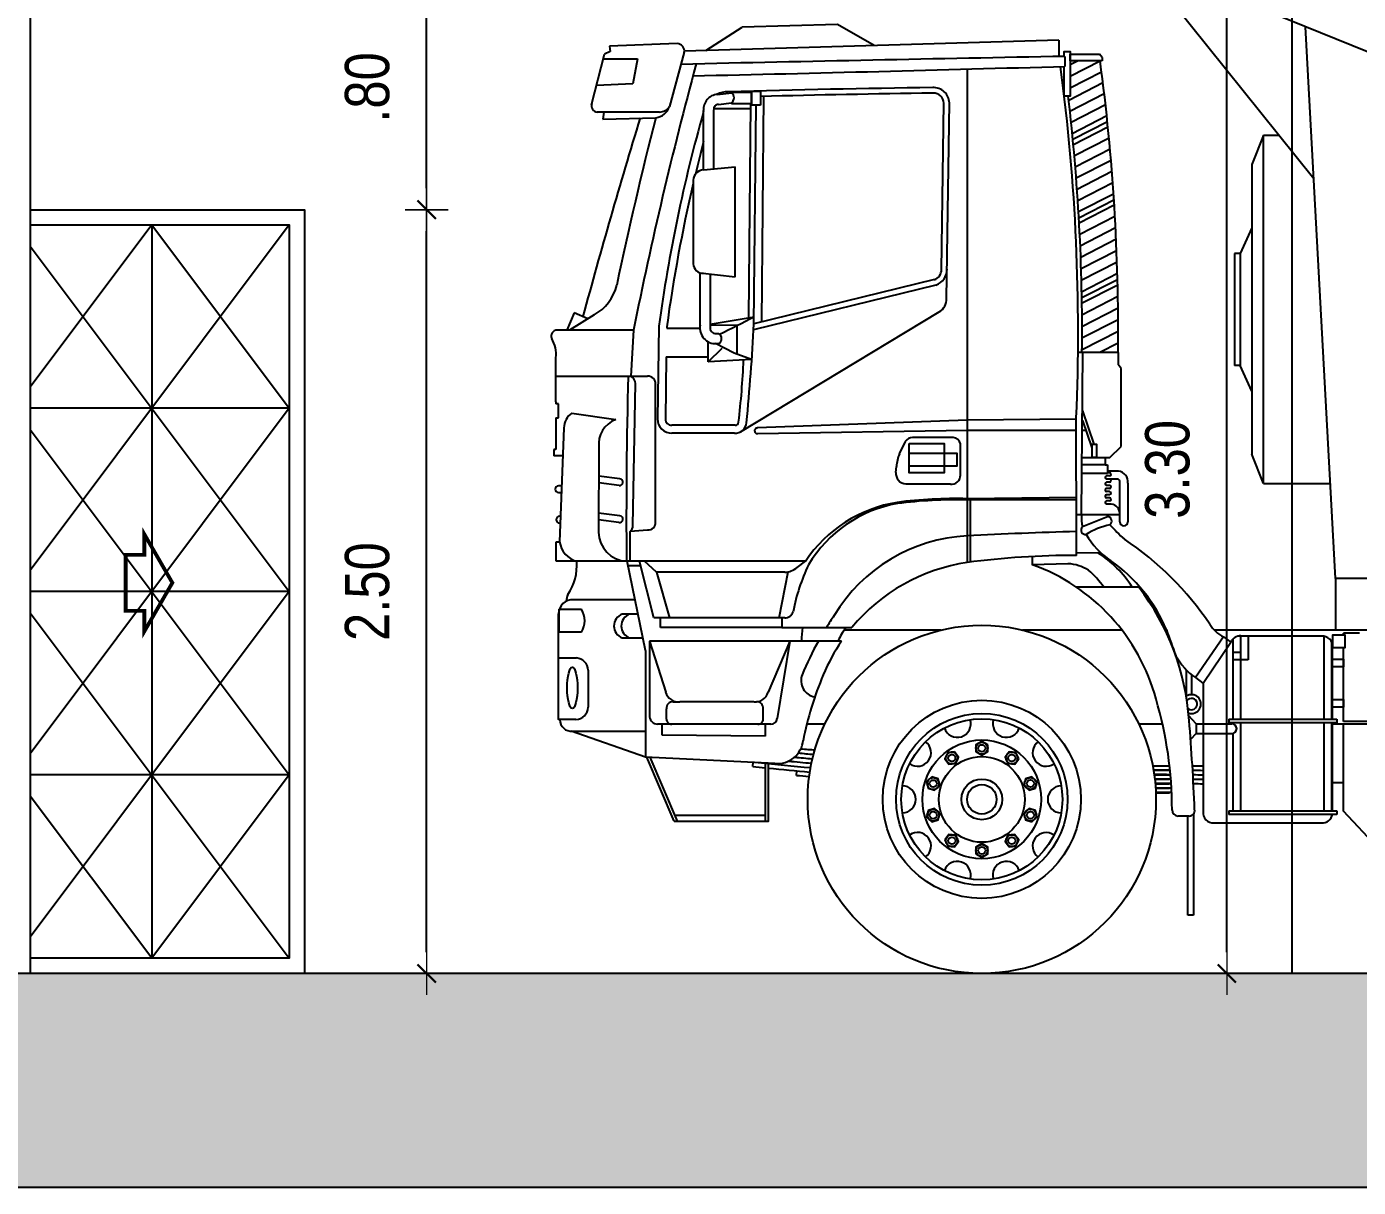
# Model space of a CAD drawing. Header units: millimetres. Extents: x 1170 to 1315, y 90 to 135.
# Drawn here: x 1196.457 to 1200.815, y 94.405 to 98.204 of the extents above; entities that cross this region are included whole.
import ezdxf

# ---------------------------------------------------------------- set-up
doc = ezdxf.new("R2010")
doc.units = ezdxf.units.MM
doc.header["$LTSCALE"] = 20
doc.header["$MEASUREMENT"] = 0
doc.layers.get('0').update_dxf_attribs({"linetype": 'CONTINUOUS'})
doc.layers.get('DEFPOINTS').update_dxf_attribs({"linetype": 'CONTINUOUS'})
doc.layers.add('camion', color=7, linetype='CONTINUOUS')
doc.layers.add('COTA', color=7, linetype='CONTINUOUS')
for name, color, linetype, lineweight in [('E-Lay-9', 9, 'CONTINUOUS', 9), ('E-Pen-C', 4, 'CONTINUOUS', 15), ('E-Pen-G', 3, 'CONTINUOUS', 30)]:
    doc.layers.add(name, color=color, linetype=linetype, lineweight=lineweight)
doc.styles.add('F2', font='ARIALN.TTF')
doc.dimstyles.new('DIMENSION-1', dxfattribs={"dimtxt": 0.145, "dimasz": 0.07, "dimexe": 1, "dimexo": 0, "dimgap": 0.12, "dimtad": 1, "dimzin": 7, "dimdsep": 46, "dimtxsty": 'F2', "dimblk1": 'TRACO', "dimblk2": 'TRACO', "dimsah": 1, "dimcen": 1, "dimse1": 1, "dimse2": 1, "dimclrd": 4, "dimclre": 256, "dimclrt": 4, "dimadec": 8, "dimazin": 0, "dimtfac": 1, "dimtix": 1, "dimtmove": 2, "dimatfit": 3, "dimldrblk": 'TRACO', "dimfxl": 1, "dimtolj": 1, "dimtzin": 0, "dimarcsym": 0})

# ---------------------------------------------------------------- blocks, each defined once
blk = doc.blocks.new('TRACO')
at = {"layer": 'E-Pen-C'}
for p, q in [((0, 1), (0, -1)), ((-1, 0), (1, 0))]:
    blk.add_line(p, q, dxfattribs=at)
at = {"layer": 'E-Pen-G'}
blk.add_line((-0.424, -0.424), (0.424, 0.424), dxfattribs=at)
blk = doc.blocks.new('*D417')
at = {"layer": 'COTA', "color": 4, "linetype": 'Continuous', "lineweight": -2}
blk.add_line((1197.7658, 95.1747), (1197.7658, 97.5347), dxfattribs=at)
at = {"layer": 'DEFPOINTS', "color": 0, "linetype": 'Continuous'}
for p in [(1197.3659, 97.6047), (1197.7658, 97.6047), (1197.3659, 95.1047)]:
    blk.add_point(p, dxfattribs=at)
at = {"layer": 'COTA', "color": 4, "linetype": 'Continuous', "lineweight": -2, "xscale": 0.07, "yscale": 0.07, "zscale": 0.07}
for p, rotation in [((1197.7658, 97.6047), 90), ((1197.7658, 95.1047), 270)]:
    blk.add_blockref('TRACO', p, dxfattribs=dict(at, rotation=rotation))
at = {"layer": 'COTA', "color": 4, "linetype": 'Continuous', "insert": (1197.5718, 96.3547), "char_height": 0.145, "attachment_point": 5, "rotation": 90, "style": 'F2'}
blk.add_mtext('\\A1;2.50', dxfattribs=at)
blk = doc.blocks.new('*D418')
at = {"layer": 'COTA', "color": 4, "linetype": 'Continuous', "lineweight": -2}
blk.add_line((1197.7658, 97.6747), (1197.7658, 98.3347), dxfattribs=at)
at = {"layer": 'DEFPOINTS', "color": 0, "linetype": 'Continuous'}
for p in [(1196.9579, 98.4047), (1197.7658, 98.4047), (1197.3659, 97.6047)]:
    blk.add_point(p, dxfattribs=at)
at = {"layer": 'COTA', "color": 4, "linetype": 'Continuous', "lineweight": -2, "xscale": 0.07, "yscale": 0.07, "zscale": 0.07}
for p, rotation in [((1197.7658, 98.4047), 90), ((1197.7658, 97.6047), 270)]:
    blk.add_blockref('TRACO', p, dxfattribs=dict(at, rotation=rotation))
at = {"layer": 'COTA', "color": 4, "linetype": 'Continuous', "insert": (1197.5718, 98.0047), "char_height": 0.145, "attachment_point": 5, "rotation": 90, "style": 'F2'}
blk.add_mtext('\\A1;.80', dxfattribs=at)
blk = doc.blocks.new('*D421')
at = {"layer": 'COTA', "color": 4, "linetype": 'Continuous', "lineweight": -2}
blk.add_line((1200.385, 95.1747), (1200.385, 98.3347), dxfattribs=at)
at = {"layer": 'DEFPOINTS', "color": 0, "linetype": 'Continuous'}
for p in [(1199.2762, 98.4047), (1200.385, 98.4047), (1199.2762, 95.1047)]:
    blk.add_point(p, dxfattribs=at)
at = {"layer": 'COTA', "color": 4, "linetype": 'Continuous', "lineweight": -2, "xscale": 0.07, "yscale": 0.07, "zscale": 0.07}
for p, rotation in [((1200.385, 98.4047), 90), ((1200.385, 95.1047), 270)]:
    blk.add_blockref('TRACO', p, dxfattribs=dict(at, rotation=rotation))
at = {"layer": 'COTA', "color": 4, "linetype": 'Continuous', "insert": (1200.191, 96.7547), "char_height": 0.145, "attachment_point": 5, "rotation": 90, "style": 'F2'}
blk.add_mtext('\\A1;3.30', dxfattribs=at)
blk = doc.blocks.new('Seta')
at = {"color": 2, "const_width": 2}
blk.add_lwpolyline([(10, 15), (10, 25.98), (25, 0), (10, -25.98), (10, -15), (0, -15), (0, 15)], close=True, dxfattribs=at)
blk = doc.blocks.new('A$C0AA404B3')
at = {"color": 8}
blk.add_lwpolyline([(1.67, 1.44), (0.83, 1.92), (0, 1.44), (0, 0.48), (0.83, 0), (1.67, 0.48)], close=True, dxfattribs=at)
for radius in [0.833, 0.5]:
    blk.add_circle((0.83, 0.96), radius, dxfattribs=at)

msp = doc.modelspace()

# ---------------------------------------------------------------- hatches: boundary and pattern name
at = {"layer": 'COTA', "linetype": 'Continuous'}
h = msp.add_hatch(dxfattribs=at)
h.set_pattern_fill('ANSI38', color=8, scale=0.4, style=0)
h.set_pattern_definition([(45, (0, -39.34948), (-0.035355339, 0.035355339), []), (135, (0, -39.34948), (-0.1060660172, 0.035355339), [0.125, -0.075])])
h.paths.add_polyline_path([(1226.4666, 94.9547), (1223.9666, 94.9547), (1223.9666, 95.0047), (1218.9666, 95.0047), (1218.9666, 95.1047), (1196.0679, 95.1047), (1196.0679, 95.0047), (1195.4679, 95.0047), (1195.384, 95.0047), (1190.496, 95.0047), (1190.494, 94.9547), (1187.0104, 94.9547), (1187.0104, 94.8047), (1178.0762, 94.8047), (1178.0762, 94.4047), (1227.593, 94.4047), (1227.593, 94.8047), (1226.4666, 94.8047)])

# ---------------------------------------------------------------- linework, layer by layer
at = {"layer": 'camion'}
msp.add_line((1205.9405, 96.3976), (1200.7407, 96.3976), dxfattribs=at)
at = {"layer": 'COTA', "color": 8, "linetype": 'Continuous'}
for p, q in [((1196.4679, 101.0047), (1196.4679, 95.1047)), ((1200.5979, 101.0047), (1200.5979, 95.1047)), ((1200.8907, 98.1025), (1200.2413, 98.3667)), ((1200.2071, 98.2828), (1200.6693, 97.7067)), ((1199.1107, 98.2114), (1198.7987, 98.2023)), ((1199.2302, 98.1421), (1199.1107, 98.2114)), ((1198.6794, 98.1261), (1198.7987, 98.2023)), ((1200.7407, 96.3976), (1200.6422, 98.2036)), ((1198.366, 98.1227), (1198.3477, 98.1134)), ((1198.5862, 98.1483), (1198.3643, 98.1402)), ((1198.3643, 98.1402), (1198.366, 98.1227)), ((1199.8346, 98.1596), (1198.6093, 98.1241)), ((1199.8346, 98.1596), (1199.8348, 98.1064)), ((1198.3054, 97.9477), (1198.3477, 98.1134)), ((1198.3438, 98.098), (1198.4565, 98.098)), ((1198.4565, 98.098), (1198.4403, 98.0164)), ((1198.609, 98.1198), (1198.5605, 97.9427)), ((1199.8552, 98.1065), (1199.8552, 98.0739)), ((1199.8723, 98.1138), (1199.9685, 98.1138)), ((1199.8723, 98.092), (1199.8723, 98.1138)), ((1199.9773, 98.092), (1199.8723, 98.092)), ((1199.8982, 98.092), (1199.8723, 98.0787)), ((1199.9704, 98.0909), (1199.8723, 98.0406)), ((1199.9773, 98.1029), (1199.9685, 98.1138)), ((1199.9773, 98.1029), (1199.9773, 98.092)), ((1199.5348, 98.0644), (1199.5348, 96.6587)), ((1199.9751, 98.0552), (1199.8723, 98.0025)), ((1198.4403, 98.0164), (1198.3216, 98.0112)), ((1199.9796, 98.0194), (1199.8674, 97.9619)), ((1198.7173, 97.9822), (1198.7633, 97.9872)), ((1198.7212, 97.9493), (1198.7633, 97.9543)), ((1198.7633, 97.989), (1198.8291, 97.989)), ((1198.7633, 97.9872), (1198.7633, 97.989)), ((1198.7633, 97.9514), (1198.7633, 97.9543)), ((1198.8291, 97.9514), (1198.7633, 97.9514)), ((1198.8203, 97.2515), (1198.8267, 97.9514)), ((1198.8291, 97.989), (1198.8291, 97.9514)), ((1198.8373, 97.2308), (1198.8449, 97.9467)), ((1198.8631, 97.2372), (1198.8699, 97.9755)), ((1199.4509, 97.4075), (1199.4586, 97.9545)), ((1199.4677, 97.314), (1199.4768, 97.9542)), ((1199.9839, 97.9835), (1199.8715, 97.9259)), ((1199.988, 97.9475), (1199.8754, 97.8897)), ((1198.5281, 97.9242), (1198.3239, 97.9242)), ((1198.3454, 97.9242), (1198.3421, 97.9012)), ((1198.3421, 97.9012), (1198.5156, 97.9058)), ((1198.6722, 97.7349), (1198.6723, 97.9292)), ((1198.7054, 97.7381), (1198.7055, 97.9321)), ((1198.8265, 97.9351), (1198.7055, 97.9351)), ((1199.992, 97.9114), (1199.8791, 97.8535)), ((1199.994, 97.8921), (1199.881, 97.8341)), ((1199.9957, 97.8752), (1199.8826, 97.8172)), ((1199.9993, 97.8389), (1199.8859, 97.7808)), ((1200.5047, 97.8483), (1200.4663, 97.7523)), ((1200.5047, 97.8483), (1200.5557, 97.8483)), ((1200.5047, 96.7083), (1200.5047, 97.8483)), ((1200.0027, 97.8025), (1199.889, 97.7443)), ((1198.6723, 97.7349), (1198.7753, 97.7447)), ((1198.7753, 97.3848), (1198.7753, 97.7447)), ((1200.0059, 97.766), (1199.8919, 97.7076)), ((1200.0088, 97.7294), (1199.8932, 97.6702)), ((1200.4663, 97.7523), (1200.4663, 96.8043)), ((1198.6382, 97.7018), (1198.6382, 97.4278)), ((1200.0116, 97.6928), (1199.8972, 97.6341)), ((1200.0142, 97.656), (1199.8995, 97.5972)), ((1200.0155, 97.6363), (1199.9006, 97.5774)), ((1200.0166, 97.6191), (1199.9016, 97.5601)), ((1197.3159, 97.5547), (1196.4679, 96.4241)), ((1196.8659, 97.5547), (1196.4679, 97.0241)), ((1196.8659, 97.5547), (1196.8659, 95.1547)), ((1196.8659, 97.5547), (1197.3159, 96.9547)), ((1200.0188, 97.5821), (1199.9035, 97.523)), ((1200.0208, 97.545), (1199.9052, 97.4858)), ((1200.4663, 97.5458), (1200.4286, 97.4613)), ((1196.4679, 97.4854), (1197.3159, 96.3547)), ((1200.0226, 97.5078), (1199.9067, 97.4484)), ((1200.0242, 97.4705), (1199.908, 97.4109)), ((1200.0256, 97.4331), (1199.9083, 97.373)), ((1200.4099, 97.4613), (1200.4099, 97.0952)), ((1200.4286, 97.4613), (1200.4099, 97.4613)), ((1200.4286, 97.4613), (1200.4286, 97.0952)), ((1198.6604, 97.3982), (1198.7753, 97.3848)), ((1198.6604, 97.3943), (1198.6604, 97.2209)), ((1198.6936, 97.3943), (1198.6936, 97.2209)), ((1200.0267, 97.3956), (1199.9091, 97.3353)), ((1200.0273, 97.3755), (1199.9087, 97.3148)), ((1200.0277, 97.358), (1199.9098, 97.2975)), ((1200.0284, 97.3202), (1199.9103, 97.2597)), ((1198.2488, 97.267), (1198.2243, 97.2104)), ((1198.3143, 97.2605), (1198.2333, 97.2104)), ((1198.2938, 97.2478), (1198.2488, 97.267)), ((1198.6936, 97.2296), (1198.8375, 97.2545)), ((1198.7932, 96.8775), (1199.4439, 97.2701)), ((1200.0292, 97.2825), (1199.9107, 97.2218)), ((1198.4428, 97.2104), (1198.1932, 97.2104)), ((1198.4428, 97.2104), (1198.4341, 97.0598)), ((1198.5259, 97.223), (1198.5214, 96.9198)), ((1198.5518, 97.221), (1198.5517, 97.2171)), ((1198.5517, 97.2171), (1198.6602, 97.2171)), ((1198.6936, 97.2284), (1198.7821, 97.2263)), ((1198.7821, 97.1318), (1198.7821, 97.2263)), ((1200.0293, 97.2444), (1199.9108, 97.1837)), ((1200.0294, 97.2064), (1199.9109, 97.1456)), ((1198.6872, 97.1068), (1198.6872, 97.1726)), ((1198.7729, 97.1353), (1198.7109, 97.1663)), ((1198.7119, 97.1994), (1198.7219, 97.1995)), ((1198.7146, 97.1663), (1198.7213, 97.1663)), ((1200.0295, 97.1683), (1199.9698, 97.1377)), ((1198.1892, 96.976), (1198.1892, 97.1224)), ((1198.5503, 97.1229), (1198.5473, 96.9194)), ((1198.5503, 97.1229), (1198.6872, 97.1229)), ((1198.6872, 97.1068), (1198.7328, 97.1519)), ((1198.8294, 97.1139), (1198.7729, 97.1353)), ((1200.0291, 97.1377), (1199.8979, 97.1377)), ((1199.9092, 96.6072), (1199.9141, 97.1377)), ((1200.0291, 97.1377), (1200.0291, 97.0981)), ((1198.8294, 97.1139), (1198.6872, 97.1068)), ((1200.0391, 97.0848), (1200.0291, 97.0981)), ((1200.0391, 96.8301), (1200.0391, 97.0848)), ((1200.4286, 97.0952), (1200.4099, 97.0952)), ((1200.4663, 97.0108), (1200.4286, 97.0952)), ((1198.1913, 97.0598), (1198.4886, 97.0598)), ((1198.4407, 96.5715), (1198.4496, 97.0354)), ((1198.5153, 96.5832), (1198.5153, 97.0329)), ((1197.3159, 96.9547), (1196.4679, 96.9547)), ((1197.3159, 96.9547), (1196.4679, 95.8241)), ((1198.1892, 96.976), (1198.1892, 96.9697)), ((1198.1976, 96.9697), (1198.1892, 96.9697)), ((1198.1976, 96.9234), (1198.1976, 96.9697)), ((1199.9512, 96.837), (1199.9141, 96.9466)), ((1198.1892, 96.9234), (1198.1976, 96.9234)), ((1198.1892, 96.9234), (1198.1892, 96.8203)), ((1198.2413, 96.9391), (1198.3846, 96.9175)), ((1199.5348, 96.9157), (1198.8486, 96.8905)), ((1199.8922, 96.9193), (1199.5348, 96.9157)), ((1199.8922, 96.8824), (1199.8922, 96.9236)), ((1199.9443, 96.8255), (1199.9141, 96.9147)), ((1196.4679, 96.8854), (1197.3159, 95.7547)), ((1198.2147, 96.8905), (1198.2011, 96.5174)), ((1198.7753, 96.8993), (1198.5679, 96.8994)), ((1198.773, 96.8735), (1198.5685, 96.8735)), ((1199.5348, 96.8824), (1198.8486, 96.8715)), ((1199.4887, 96.8589), (1199.3559, 96.8587)), ((1199.8922, 96.8824), (1199.5348, 96.8824)), ((1199.8925, 96.5515), (1199.8922, 96.8824)), ((1199.9251, 96.8824), (1199.9141, 96.8824)), ((1198.1892, 96.8203), (1198.1819, 96.8203)), ((1198.1819, 96.8203), (1198.1819, 96.7995)), ((1198.3296, 96.8264), (1198.3285, 96.5497)), ((1199.3134, 96.8054), (1199.3327, 96.8464)), ((1199.5128, 96.7363), (1199.5128, 96.8384)), ((1200.0021, 96.7932), (1200.0391, 96.8301)), ((1198.2145, 96.7995), (1198.1819, 96.7995)), ((1199.9141, 96.7932), (1200.0021, 96.7932)), ((1199.9866, 96.7701), (1199.9141, 96.7701)), ((1199.9866, 96.7932), (1199.9866, 96.7701)), ((1199.9866, 96.7701), (1199.9944, 96.7701)), ((1199.9944, 96.7701), (1199.9944, 96.7408)), ((1200.5047, 96.7083), (1200.4663, 96.8043)), ((1198.3986, 96.7243), (1198.3292, 96.733)), ((1199.3018, 96.7445), (1199.3033, 96.7637)), ((1199.9944, 96.7408), (1199.9141, 96.7408)), ((1200.0007, 96.7332), (1199.9916, 96.7332)), ((1200.0299, 96.7489), (1199.9944, 96.7489)), ((1200.0007, 96.7435), (1199.9944, 96.7435)), ((1198.2078, 96.7008), (1198.1976, 96.7008)), ((1198.3959, 96.7022), (1198.3292, 96.7105)), ((1199.48, 96.7068), (1199.334, 96.7068)), ((1200.0007, 96.723), (1199.9916, 96.723)), ((1200.0007, 96.7127), (1199.9916, 96.7127)), ((1200.0007, 96.7025), (1199.9916, 96.7025)), ((1200.0007, 96.6923), (1199.9916, 96.6923)), ((1200.0007, 96.682), (1199.9916, 96.682)), ((1200.0268, 96.7223), (1200.0031, 96.7223)), ((1200.0344, 96.5833), (1200.0345, 96.7126)), ((1200.0612, 96.7096), (1200.0612, 96.5833)), ((1200.5047, 96.7083), (1200.7238, 96.7083)), ((1198.1976, 96.6787), (1198.207, 96.6787)), ((1199.8924, 96.6547), (1199.5182, 96.6547)), ((1199.8924, 96.6623), (1199.5348, 96.6587)), ((1199.5348, 96.6587), (1199.5348, 96.4499)), ((1199.5453, 96.6587), (1199.5453, 96.4513)), ((1200.0007, 96.6718), (1199.9916, 96.6718)), ((1200.0007, 96.6615), (1199.9916, 96.6615)), ((1200.0007, 96.6513), (1199.9916, 96.6513)), ((1200.0007, 96.641), (1199.9916, 96.641)), ((1198.2041, 96.6012), (1198.2006, 96.6012)), ((1198.3981, 96.6029), (1198.3287, 96.6116)), ((1199.8925, 96.6072), (1200.0344, 96.607)), ((1199.994, 96.5995), (1199.9124, 96.5663)), ((1198.2006, 96.5791), (1198.2033, 96.5791)), ((1198.3953, 96.5807), (1198.3286, 96.5891)), ((1198.4886, 96.5563), (1198.4317, 96.551)), ((1198.4317, 96.4538), (1198.4317, 96.551)), ((1199.8925, 96.473), (1199.8925, 96.5515)), ((1198.1893, 96.4538), (1198.1893, 96.5174)), ((1198.1893, 96.5174), (1198.2011, 96.5174)), ((1199.7484, 96.4428), (1199.7486, 96.4695)), ((1199.9632, 96.4817), (1199.8925, 96.4805)), ((1198.4317, 96.4538), (1198.1893, 96.4538)), ((1198.4825, 96.1622), (1198.4227, 96.4538)), ((1198.466, 96.4388), (1198.4258, 96.4388)), ((1199.0056, 96.4538), (1198.4317, 96.4538)), ((1198.5096, 96.2692), (1198.4621, 96.4538)), ((1198.5186, 96.4181), (1198.4786, 96.4538)), ((1198.9781, 96.4338), (1199.0056, 96.4538)), ((1199.8649, 96.4459), (1199.7484, 96.4428)), ((1198.9381, 96.4181), (1198.5186, 96.4181)), ((1198.5186, 96.4181), (1198.5602, 96.2692)), ((1198.9201, 96.2692), (1198.9496, 96.4197)), ((1200.7407, 96.3976), (1200.7407, 96.2291)), ((1197.3159, 96.3547), (1196.4679, 96.3547)), ((1197.3159, 96.3547), (1196.4679, 95.2241)), ((1200.097, 96.3691), (1199.8929, 96.3691)), ((1198.2001, 96.2968), (1198.2729, 96.2968)), ((1198.2001, 96.222), (1198.2001, 96.2968)), ((1198.4486, 96.328), (1198.2462, 96.328)), ((1196.4679, 96.2854), (1197.3159, 95.1547)), ((1198.1977, 96.1376), (1198.1977, 96.2824)), ((1198.4582, 96.2807), (1198.4061, 96.2807)), ((1198.938, 96.2692), (1198.5096, 96.2692)), ((1198.5318, 96.2375), (1198.5318, 96.2692)), ((1198.9289, 96.2692), (1198.9289, 96.2375)), ((1198.2729, 96.222), (1198.2001, 96.222)), ((1198.4061, 96.2034), (1198.4741, 96.2034)), ((1198.9289, 96.2375), (1198.5318, 96.2375)), ((1198.9289, 96.2375), (1199.1579, 96.2375)), ((1199.1325, 96.2291), (1199.4503, 96.2291)), ((1199.7157, 96.2291), (1200.0414, 96.2291)), ((1200.183, 96.2291), (1200.1874, 96.2291)), ((1200.3743, 96.2063), (1200.282, 96.0731)), ((1200.3448, 96.2291), (1202.935, 96.2291)), ((1200.3743, 96.2063), (1200.398, 96.1894)), ((1200.4254, 96.2094), (1200.6995, 96.2094)), ((1200.4543, 96.2094), (1200.4543, 96.1317)), ((1200.8193, 96.2187), (1200.767, 96.2187)), ((1200.767, 96.2118), (1200.767, 96.2187)), ((1198.4825, 96.1622), (1198.4825, 95.8131)), ((1198.9541, 96.1929), (1198.4957, 96.1929)), ((1198.4957, 96.1929), (1198.4957, 95.9448)), ((1198.4957, 96.1929), (1198.5482, 96.0251)), ((1198.9541, 96.1929), (1198.8835, 96.0252)), ((1198.9541, 96.1929), (1198.9127, 95.9392)), ((1199.1242, 96.1929), (1198.9304, 96.1929)), ((1200.307, 96.0555), (1200.3981, 96.1896)), ((1200.7285, 95.9372), (1200.7285, 96.1884)), ((1200.7308, 95.9372), (1200.7308, 96.1793)), ((1200.767, 95.9294), (1200.767, 96.1717)), ((1200.405, 96.157), (1200.4311, 96.157)), ((1200.4543, 96.1317), (1200.405, 96.1317)), ((1200.282, 96.0731), (1200.3069, 96.0553)), ((1200.307, 96.0565), (1200.307, 95.6275)), ((1198.5726, 95.9937), (1198.5943, 95.9935)), ((1198.8373, 95.9936), (1198.5943, 95.9935)), ((1198.5506, 95.9376), (1198.5506, 95.9713)), ((1198.8673, 95.9376), (1198.8673, 95.9713)), ((1200.2847, 95.9218), (1200.2603, 95.9481)), ((1198.4825, 95.8131), (1198.2388, 95.8981)), ((1198.2434, 95.8984), (1198.4825, 95.8984)), ((1198.8925, 95.921), (1198.5213, 95.921)), ((1198.5368, 95.885), (1198.5368, 95.921)), ((1198.8737, 95.921), (1198.8737, 95.881)), ((1199.0105, 95.9218), (1199.0693, 95.9218)), ((1200.0967, 95.9218), (1200.1743, 95.9218)), ((1200.2847, 95.9218), (1200.307, 95.9218)), ((1200.2847, 95.9218), (1200.2847, 95.8904)), ((1200.307, 95.9218), (1200.4015, 95.9218)), ((1200.3912, 95.9372), (1200.7447, 95.9372)), ((1200.3912, 95.9372), (1200.3912, 95.9256)), ((1200.7447, 95.9256), (1200.3912, 95.9256)), ((1200.7308, 95.6372), (1200.7308, 95.9256)), ((1200.7308, 95.9218), (1201.5254, 95.9218)), ((1200.7447, 95.9372), (1200.7447, 95.9256)), ((1201.3256, 95.9294), (1200.767, 95.9294)), ((1200.767, 95.6356), (1200.767, 95.9218)), ((1198.8737, 95.881), (1198.5368, 95.885)), ((1200.2847, 95.8904), (1200.2663, 95.8706)), ((1200.2847, 95.8904), (1200.4015, 95.8904)), ((1198.906, 95.7926), (1198.4825, 95.8131)), ((1198.5758, 95.6028), (1198.486, 95.8124)), ((1198.5872, 95.6028), (1198.4974, 95.8124)), ((1198.8336, 95.7823), (1198.8343, 95.7961)), ((1198.8737, 95.7942), (1198.8737, 95.6028)), ((1198.976, 95.7533), (1198.9773, 95.768)), ((1197.3159, 95.7547), (1196.4679, 95.7547)), ((1197.3159, 95.7547), (1196.8659, 95.1547)), ((1200.767, 95.7289), (1200.7308, 95.7289)), ((1196.8659, 95.1547), (1196.4679, 95.6854)), ((1200.3912, 95.6372), (1200.7447, 95.6372)), ((1200.3912, 95.6372), (1200.3912, 95.6256)), ((1200.7447, 95.6372), (1200.7447, 95.6256)), ((1200.8789, 95.5158), (1200.767, 95.6356)), ((1198.5758, 95.6028), (1198.5872, 95.6028)), ((1198.5758, 95.6028), (1198.8737, 95.6028)), ((1198.5784, 95.6233), (1198.8737, 95.6233)), ((1200.2621, 95.6196), (1200.2252, 95.6196)), ((1200.2576, 95.2957), (1200.2576, 95.6196)), ((1200.2755, 95.6263), (1200.2755, 95.2957)), ((1200.3384, 95.5975), (1200.6995, 95.5975)), ((1200.7447, 95.6256), (1200.3912, 95.6256)), ((1200.2755, 95.2957), (1200.2576, 95.2957)), ((1227.593, 94.4047), (1178.0762, 94.4047))]:
    msp.add_line(p, q, dxfattribs=at)
at = {"layer": 'COTA', "color": 1, "linetype": 'Continuous'}
msp.add_line((1218.9666, 95.1047), (1196.0679, 95.1047), dxfattribs=at)
at = {"layer": 'COTA', "color": 8, "linetype": 'Continuous'}
for points in [[(1199.8525, 98.1064), (1199.8525, 98.1223), (1199.8723, 98.1223), (1199.8723, 97.9761), (1199.8525, 97.9761), (1199.8525, 98.0739)], [(1196.4679, 97.6047), (1197.3659, 97.6047), (1197.3659, 95.1047), (1196.4679, 95.1047)], [(1196.4679, 97.5547), (1197.3159, 97.5547), (1197.3159, 95.1547), (1196.4679, 95.1547)], [(1199.4328, 97.3581), (1198.8362, 97.2118)], [(1199.4285, 97.3758), (1198.8373, 97.2308)], [(1200.4311, 95.9372), (1200.4311, 96.2094), (1200.4254, 96.2094)], [(1200.7025, 96.209), (1200.7024, 95.9372)], [(1200.405, 96.1998), (1200.405, 95.9372)], [(1198.2544, 95.9364), (1198.1977, 95.9364), (1198.1977, 96.1376), (1198.2559, 96.1376)], [(1198.2946, 96.0978), (1198.2946, 95.9762)], [(1200.2532, 96.0126), (1200.2531, 96.0975)], [(1200.2695, 96.0825), (1200.2695, 96.0173)], [(1200.405, 95.8908), (1200.405, 95.6372), (1200.4311, 95.6372), (1200.4311, 95.9256)], [(1200.405, 95.9256), (1200.405, 95.9214)], [(1200.7024, 95.9256), (1200.7024, 95.6372), (1200.7285, 95.6372), (1200.7285, 95.9256)], [(1198.8737, 95.7942), (1198.8737, 95.6028), (1198.8846, 95.6028), (1198.8846, 95.7936)]]:
    msp.add_lwpolyline(points, dxfattribs=at)
for points in [[(1198.8588, 97.9467), (1198.8291, 97.9467), (1198.8291, 97.9926), (1198.8588, 97.9926)], [(1199.3448, 96.8399), (1199.4599, 96.8399), (1199.4599, 96.7431), (1199.3448, 96.7431)], [(1199.9581, 96.7932), (1199.9443, 96.7932), (1199.9443, 96.837), (1199.9581, 96.837)], [(1199.3448, 96.8073), (1199.5009, 96.8073), (1199.5009, 96.7648), (1199.3448, 96.7648)], [(1200.7308, 96.1717), (1200.7723, 96.1717), (1200.7723, 96.2118), (1200.7308, 96.2118)], [(1200.7308, 96.1334), (1200.767, 96.1334), (1200.767, 96.108), (1200.7308, 96.108)], [(1200.7308, 96.002), (1200.767, 96.002), (1200.767, 95.9767), (1200.7308, 95.9767)]]:
    msp.add_lwpolyline(points, close=True, dxfattribs=at)
for radius in [0.57, 0.3243, 0.2809, 0.2636, 0.1943, 0.1404, 0.0665, 0.0481]:
    msp.add_circle((1199.583, 95.6747), radius, dxfattribs=at)
for centre, radius, start, end in [((1198.5851, 98.1241), 0.0242, 349.7649, 87.3916), ((1211.8119, 94.5221), 13.6367, 164.86897, 168.63054), ((1205.4628, -204.2114), 302.3698, 91.062635, 91.300871), ((1193.3706, 97.2064), 6.6588, 359.40907, 7.64289), ((1194.104, 299.6316), 201.6398, 271.288317, 271.634428), ((1193.3362, 97.2064), 6.562, 357.5306, 7.59346), ((1198.7509, 97.9106), 0.08, 88.4115, 116.8249), ((1200.0284, 52.7575), 45.251, 90.76761, 91.61493), ((1199.4253, 97.953), 0.0515, 1.2761, 93.5181), ((1198.3254, 97.9444), 0.0202, 159.8812, 265.9525), ((1198.721, 97.9336), 0.0488, 94.4181, 185.3526), ((1198.7212, 97.9336), 0.0157, 89.9762, 185.2849), ((1198.7522, 97.9708), 0.0198, 303.7772, 56.0465), ((1200.0284, 52.7575), 45.2328, 90.76761, 91.48165), ((1199.4253, 97.953), 0.0333, 1.2761, 93.5181), ((1193.3682, 97.2064), 6.543, 359.39861, 6.75609), ((1217.254, 92.1401), 19.6539, 162.94195, 164.91573), ((1211.8119, 94.5221), 13.7201, 165.72221, 168.07266), ((1198.5092, 97.9594), 0.054, 276.8051, 341.9277), ((1203.5844, 96.5354), 5.105, 164.1916, 172.2598), ((1198.5274, 97.9631), 0.0389, 270.9823, 328.3209), ((1203.6659, 96.5214), 5.1618, 165.3361, 166.5611), ((1198.6736, 97.6995), 0.0355, 92.0731, 176.2992), ((1203.6659, 96.5214), 5.1618, 166.9116, 172.2103), ((1198.6699, 97.4284), 0.0317, 181.1131, 274.3435), ((1199.415, 97.4092), 0.0359, 289.2636, 0.7586), ((1199.415, 97.4092), 0.0541, 289.2636, 0.7586), ((1198.2421, 97.3917), 0.1498, 298.8148, 346.8455), ((1199.4166, 97.3134), 0.0511, 302.2557, 0.7057), ((1195.015, 104.6087), 8.2883, 296.59027, 297.46424), ((1198.1924, 97.1913), 0.0191, 87.7748, 206.9226), ((1198.7119, 97.218), 0.0517, 170.7932, 273.0316), ((1198.7119, 97.218), 0.0185, 170.7932, 273.0316), ((1191.544, 97.621), 7.3037, 354.39235, 356.93797), ((1198.0864, 97.1304), 0.1032, 354.3334, 30.4423), ((1198.7127, 97.1829), 0.0187, 297.611, 62.2877), ((1195.9116, 97.2443), 2.8948, 353.3522, 357.3936), ((1215.6323, 96.5994), 17.2129, 178.46735, 180.48442), ((1198.4179, 97.0324), 0.0318, 5.3272, 59.2796), ((1198.4901, 97.0345), 0.0253, 356.3614, 93.3522), ((1198.2788, 96.887), 0.0642, 125.6948, 176.7993), ((1198.415, 96.8371), 0.086, 110.7375, 187.0844), ((1198.5674, 96.9195), 0.046, 179.6332, 271.3855), ((1198.5674, 96.9195), 0.0201, 179.6332, 271.3855), ((1198.7763, 96.9099), 0.0365, 264.8673, 355.8618), ((1198.7763, 96.9099), 0.0107, 264.8673, 355.8618), ((1198.8486, 96.881), 0.00946, 90, 271.8105), ((1199.356, 96.8303), 0.0284, 90.2842, 145.3445), ((1199.4878, 96.8334), 0.0255, 11.4678, 87.8169), ((1199.4412, 96.7524), 0.1383, 157.4774, 175.2974), ((1199.3367, 96.7418), 0.035, 175.5151, 265.5895), ((1199.4845, 96.7348), 0.0283, 260.8295, 3.1059), ((1199.9916, 96.7281), 0.00512, 90, 270), ((1200.0007, 96.7384), 0.00512, 270, 90), ((1200.0258, 96.7135), 0.0356, 353.6346, 83.3562), ((1198.1976, 96.6898), 0.011, 90, 270), ((1198.3972, 96.7132), 0.0112, 262.844, 82.844), ((1199.9916, 96.7076), 0.00512, 90, 270), ((1199.9916, 96.6871), 0.00512, 90, 270), ((1200.0007, 96.7179), 0.00512, 270, 90), ((1200.0007, 96.6974), 0.00512, 270, 90), ((1200.0007, 96.6769), 0.00512, 270, 90), ((1200.0258, 96.7135), 0.00881, 353.6346, 83.3562), ((1199.3771, 96.2059), 0.4466, 99.1566, 146.287), ((1199.3791, 96.2265), 0.4226, 99.8573, 149.2601), ((1199.4983, 95.1483), 1.5108, 88.6147, 97.3094), ((1199.4983, 95.1483), 1.5068, 88.6147, 97.3094), ((1199.9916, 96.6667), 0.00512, 90, 270), ((1199.9916, 96.6462), 0.00512, 90, 270), ((1200.0007, 96.6564), 0.00512, 270, 90), ((1200.0024, 96.6087), 0.0324, 9.2177, 93.1606), ((1198.2006, 96.5901), 0.011, 90, 270), ((1198.3967, 96.5918), 0.0112, 262.844, 82.844), ((1200.0626, 96.5976), 0.1534, 176.4147, 191.7457), ((1200.1442, 96.6307), 0.1534, 188.8506, 191.7457), ((1199.9945, 96.5854), 0.0141, 303.9184, 92.2718), ((1198.415, 96.5705), 0.0257, 310.6221, 2.262), ((1198.4901, 96.5816), 0.0253, 266.6478, 3.6386), ((1200.2984, 82.2963), 14.261, 91.63086, 93.06924), ((1199.9218, 96.5559), 0.0141, 131.8912, 280.2446), ((1200.0661, 96.3046), 0.2766, 103.3203, 120.8397), ((1200.4385, 96.9587), 0.5817, 221.4345, 228.0435), ((1200.0478, 96.5833), 0.0134, 180, 0), ((1198.2778, 96.5286), 0.0776, 188.3249, 254.6191), ((1198.4256, 96.5508), 0.0971, 180.6447, 266.6758), ((1199.5607, 96.0005), 0.537, 92.7666, 149.0957), ((1200.1577, 96.6795), 0.2708, 210.486, 235.7033), ((1199.5069, 95.7015), 0.9871, 33.625, 56.6519), ((1199.8842, 93.8177), 2.6553, 89.8206, 97.5611), ((1199.7667, 96.1754), 0.3639, 32.1525, 57.315), ((1198.0857, 96.4423), 0.172, 325.585, 3.8569), ((1198.9349, 96.4854), 0.0673, 272.7543, 310.0076), ((1199.5943, 96.1671), 0.6407, 154.5376, 169.0437), ((1199.6252, 95.849), 0.6077, 98.5542, 140.2591), ((1199.5296, 95.8351), 0.6458, 15.0504, 70.2035), ((1199.8579, 96.3063), 0.1397, 57.7687, 87.1183), ((1199.6908, 96.1556), 0.3616, 36.1909, 48.0665), ((1199.707, 96.0293), 0.5203, 22.5807, 55.0486), ((1198.2622, 96.3283), 0.0385, 154.1135, 186.9461), ((1199.4554, 95.878), 0.8079, 3.915, 37.4322), ((1198.2436, 96.2821), 0.046, 86.8044, 179.5705), ((1198.2112, 96.2594), 0.0721, 328.7675, 31.2325), ((1198.4199, 96.2421), 0.0411, 109.6796, 250.3204), ((1198.4441, 96.2421), 0.0411, 109.6796, 250.3204), ((1198.9404, 96.2947), 0.0255, 264.6937, 346.8791), ((1199.965, 95.6817), 1.0497, 145.4995, 148.0322), ((1200.4287, 96.3109), 0.1179, 212.1783, 242.544), ((1199.6328, 96.1671), 0.6407, 173.6934, 177.6897), ((1199.5713, 95.9516), 0.5192, 146.5883, 152.3005), ((1216.069, 101.944), 16.8786, 199.79104, 200.0948), ((1200.4283, 96.1766), 0.0328, 85.0879, 156.6961), ((1200.6971, 96.1755), 0.0339, 353.5697, 94.0201), ((1199.965, 95.6817), 1.0497, 150.8566, 157.5562), ((1199.6252, 95.849), 0.6077, 145.5279, 157.4021), ((1198.253, 96.096), 0.0416, 2.4172, 86.0984), ((1200.4028, 96.2452), 0.2102, 208.465, 234.9328), ((1199.0458, 96.0636), 0.0544, 159.6734, 259.8642), ((1200.0319, 95.6684), 1.0526, 156.8361, 169.1695), ((1198.5911, 96.0382), 0.0449, 197.0017, 274.1393), ((1198.5709, 95.9734), 0.0204, 85.2421, 185.9826), ((1198.8406, 96.0383), 0.0449, 265.8607, 342.9983), ((1198.847, 95.9734), 0.0204, 354.0174, 94.7579), ((1198.9189, 95.64), 1.2866, 359.9941, 16.3783), ((1200.2695, 95.9865), 0.0308, 250.8685, 124.3142), ((1200.2695, 95.9865), 0.0185, 230.7144, 144.4683), ((1198.2532, 95.9779), 0.0415, 271.753, 357.6495), ((1198.5217, 95.947), 0.026, 184.8302, 269.1507), ((1198.2388, 95.9353), 0.0372, 180.7685, 277.1033), ((1198.5675, 95.9378), 0.0169, 180.8629, 273.9961), ((1198.8505, 95.9378), 0.0169, 266.0039, 359.1371), ((1198.8934, 95.9403), 0.0194, 267.1505, 356.6889), ((1199.5027, 95.9221), 0.0444, 198.3036, 17.6666), ((1199.6634, 95.9221), 0.0444, 162.3036, 341.6666), ((1193.2068, 95.3482), 7.0789, 2.37185, 4.73967), ((1200.4015, 95.9061), 0.0157, 270, 90), ((1198.9149, 95.8759), 0.0838, 263.9211, 354.5003), ((1199.3726, 95.8277), 0.0444, 234.3036, 53.6666), ((1199.7934, 95.8276), 0.0444, 126.3036, 305.6666), ((1200.1867, 108.6003), 12.8451, 264.56526, 264.82757), ((1200.1867, 108.6003), 12.8304, 264.61467, 264.83802), ((1200.1867, 108.6003), 12.8157, 264.64552, 264.85027), ((1200.1867, 108.6003), 12.8892, 263.9742, 264.15331), ((1200.1867, 108.6003), 12.8745, 264.04709, 264.81195), ((1200.1867, 108.6003), 12.8892, 264.20184, 264.80674), ((1200.1867, 108.6003), 12.8598, 264.48346, 264.81889), ((1200.1867, 108.6003), 12.8157, 269.80146, 270.04758), ((1200.136, 87.1526), 8.6177, 89.58168, 89.9405), ((1200.1867, 108.6003), 12.8304, 269.81371, 270.04758), ((1200.136, 87.1526), 8.6323, 88.86476, 89.09568), ((1200.136, 87.1526), 8.6177, 88.86476, 89.08826), ((1200.1867, 108.6003), 12.9039, 264.61615, 264.80323), ((1200.136, 87.1526), 8.6031, 89.57165, 89.92517), ((1200.1867, 108.6003), 12.8451, 269.82416, 270.04758), ((1200.136, 87.1526), 8.5885, 89.5627, 89.91236), ((1200.1867, 108.6003), 12.8598, 269.83284, 270.04758), ((1200.136, 87.1526), 8.5739, 89.55485, 89.90206), ((1200.1867, 108.6003), 12.8745, 269.83978, 270.04758), ((1200.136, 87.1526), 8.6031, 88.86476, 89.08101), ((1200.136, 87.1526), 8.5885, 88.86476, 89.07394), ((1200.136, 87.1526), 8.5739, 88.86476, 89.06705), ((1199.3229, 95.6748), 0.0444, 270.3036, 89.6666), ((1199.8431, 95.6747), 0.0444, 90.3036, 269.6666), ((1200.136, 87.1526), 8.5593, 89.54809, 89.89426), ((1200.1867, 108.6003), 12.8892, 269.845, 270.04758), ((1200.136, 87.1526), 8.5447, 89.54242, 89.88896), ((1200.1867, 108.6003), 12.9039, 269.84851, 270.04758), ((1200.2268, 95.6408), 0.0213, 182.3487, 265.6595), ((1200.261, 95.6384), 0.0188, 273.3634, 8.6265), ((1200.3407, 95.6313), 0.0339, 173.5697, 274.0201), ((1200.6971, 95.6313), 0.0339, 265.9799, 350.4121), ((1199.3726, 95.5219), 0.0444, 306.3036, 125.6666), ((1199.7934, 95.5218), 0.0444, 54.3036, 233.6666), ((1199.5026, 95.4274), 0.0444, 342.3036, 161.6666), ((1199.6633, 95.4274), 0.0444, 18.3036, 197.6666)]:
    msp.add_arc(centre, radius, start, end, dxfattribs=at)
msp.add_ellipse((1198.2427, 96.0397), major_axis=(0, -0.0675), ratio=0.250171, dxfattribs=at)

# ---------------------------------------------------------------- block references
at = {"layer": 'COTA', "color": 8, "linetype": 'Continuous', "xscale": 0.02330178939271832, "yscale": 0.02330178939271832, "zscale": 0.02330178939273208}
msp.add_blockref('A$C0AA404B3', (1199.5636, 95.8197), dxfattribs=at)
at = {"layer": 'COTA', "color": 8, "linetype": 'Continuous', "yscale": 0.02330178939271832, "zscale": 0.02330178939273208}
for p, xscale, rotation in [((1199.4821, 95.7806), 0.0233017893927371, 36.00000000000336), ((1199.6525, 95.8034), 0.0233017893927371, 323.9999999999966), ((1199.4391, 95.7011), 0.02330178939273445, 72.00000000001242), ((1199.7149, 95.738), 0.02330178939273446, 287.9999999999876), ((1199.4511, 95.6115), 0.02330178939273446, 107.9999999999876), ((1199.7269, 95.6484), 0.02330178939273445, 252.0000000000124), ((1199.5135, 95.5461), 0.02330178939273711, 143.9999999999966), ((1199.6839, 95.5689), 0.0233017893927371, 216.0000000000034), ((1199.6024, 95.5298), 0.02330178939271832, 180)]:
    msp.add_blockref('A$C0AA404B3', p, dxfattribs=dict(at, xscale=xscale, rotation=rotation))
at = {"layer": 'E-Lay-9', "color": 6, "xscale": 0.006115199999994438, "yscale": 0.006115199999994438, "zscale": 0.006115199999994438}
msp.add_blockref('Seta', (1196.7807, 96.3835), dxfattribs=at)

# ---------------------------------------------------------------- dimensions: what is measured, and where the dimension line sits
at = {"layer": 'COTA', "color": 7, "linetype": 'Continuous'}
for base, p1, p2, picture, middle in [((1197.7658, 98.4047), (1197.3659, 97.6047), (1196.9579, 98.4047), '*D418', (1197.5718, 98.0047)), ((1197.7658, 97.6047), (1197.3659, 95.1047), (1197.3659, 97.6047), '*D417', (1197.5718, 96.3547))]:
    dim = msp.add_linear_dim(base=base, p1=p1, p2=p2, angle=90, dimstyle='DIMENSION-1', override={"dimadec": 0, "dimfxl": 0.04}, dxfattribs=at)
    dim.commit()
    dim.dimension.update_dxf_attribs({"geometry": picture, "text_midpoint": middle})
at = {"layer": 'COTA', "color": 8, "linetype": 'Continuous'}
dim = msp.add_linear_dim(base=(1200.385, 98.4047), p1=(1199.2762, 95.1047), p2=(1199.2762, 98.4047), angle=90, dimstyle='DIMENSION-1', override={"dimadec": 0, "dimfxl": 0.04}, dxfattribs=at)
dim.commit()
dim.dimension.update_dxf_attribs({"geometry": '*D421', "text_midpoint": (1200.191, 96.7547)})

doc.saveas('drawing.dxf')
